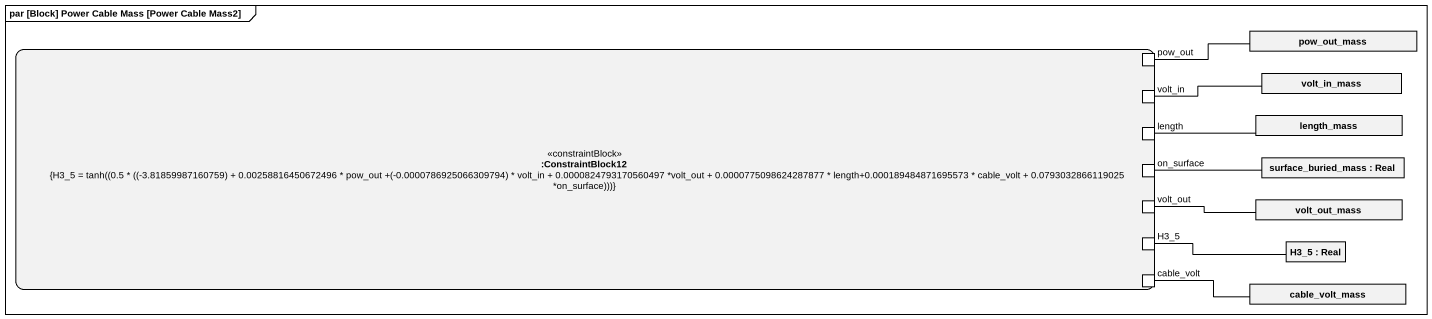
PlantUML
@startuml
mainframe par [Block] Power Cable Mass [Power Cable Mass2]
rectangle pow_out_mass
rectangle ":ConstraintBlock12\n{H3_5 = tanh((0.5 * ((-3.81859987160759) + 0.00258816450672496 * pow_out +(-0.0000786925066309794) * volt_in + 0.0000824793170560497 *volt_out + 0.0000775098624287877 * length+0.000189484871695573 * cable_volt + 0.0793032866119025 *on_surface)))}" as ConstraintBlock12 <<constraintBlock>> {
  port pow_out
  port volt_in
  port length
  port on_surface
  port volt_out
  port H3_5
  port cable_volt
}
rectangle volt_in_mass
rectangle length_mass
rectangle "surface_buried_mass : Real" as surface_buried_mass
rectangle volt_out_mass
rectangle "H3_5 : Real" as H3_5_2
rectangle cable_volt_mass
pow_out -right- pow_out_mass
volt_in -right- volt_in_mass
length -right- length_mass
on_surface -right- surface_buried_mass
volt_out -right- volt_out_mass
H3_5 -right- H3_5_2
cable_volt -right- cable_volt_mass
@enduml
